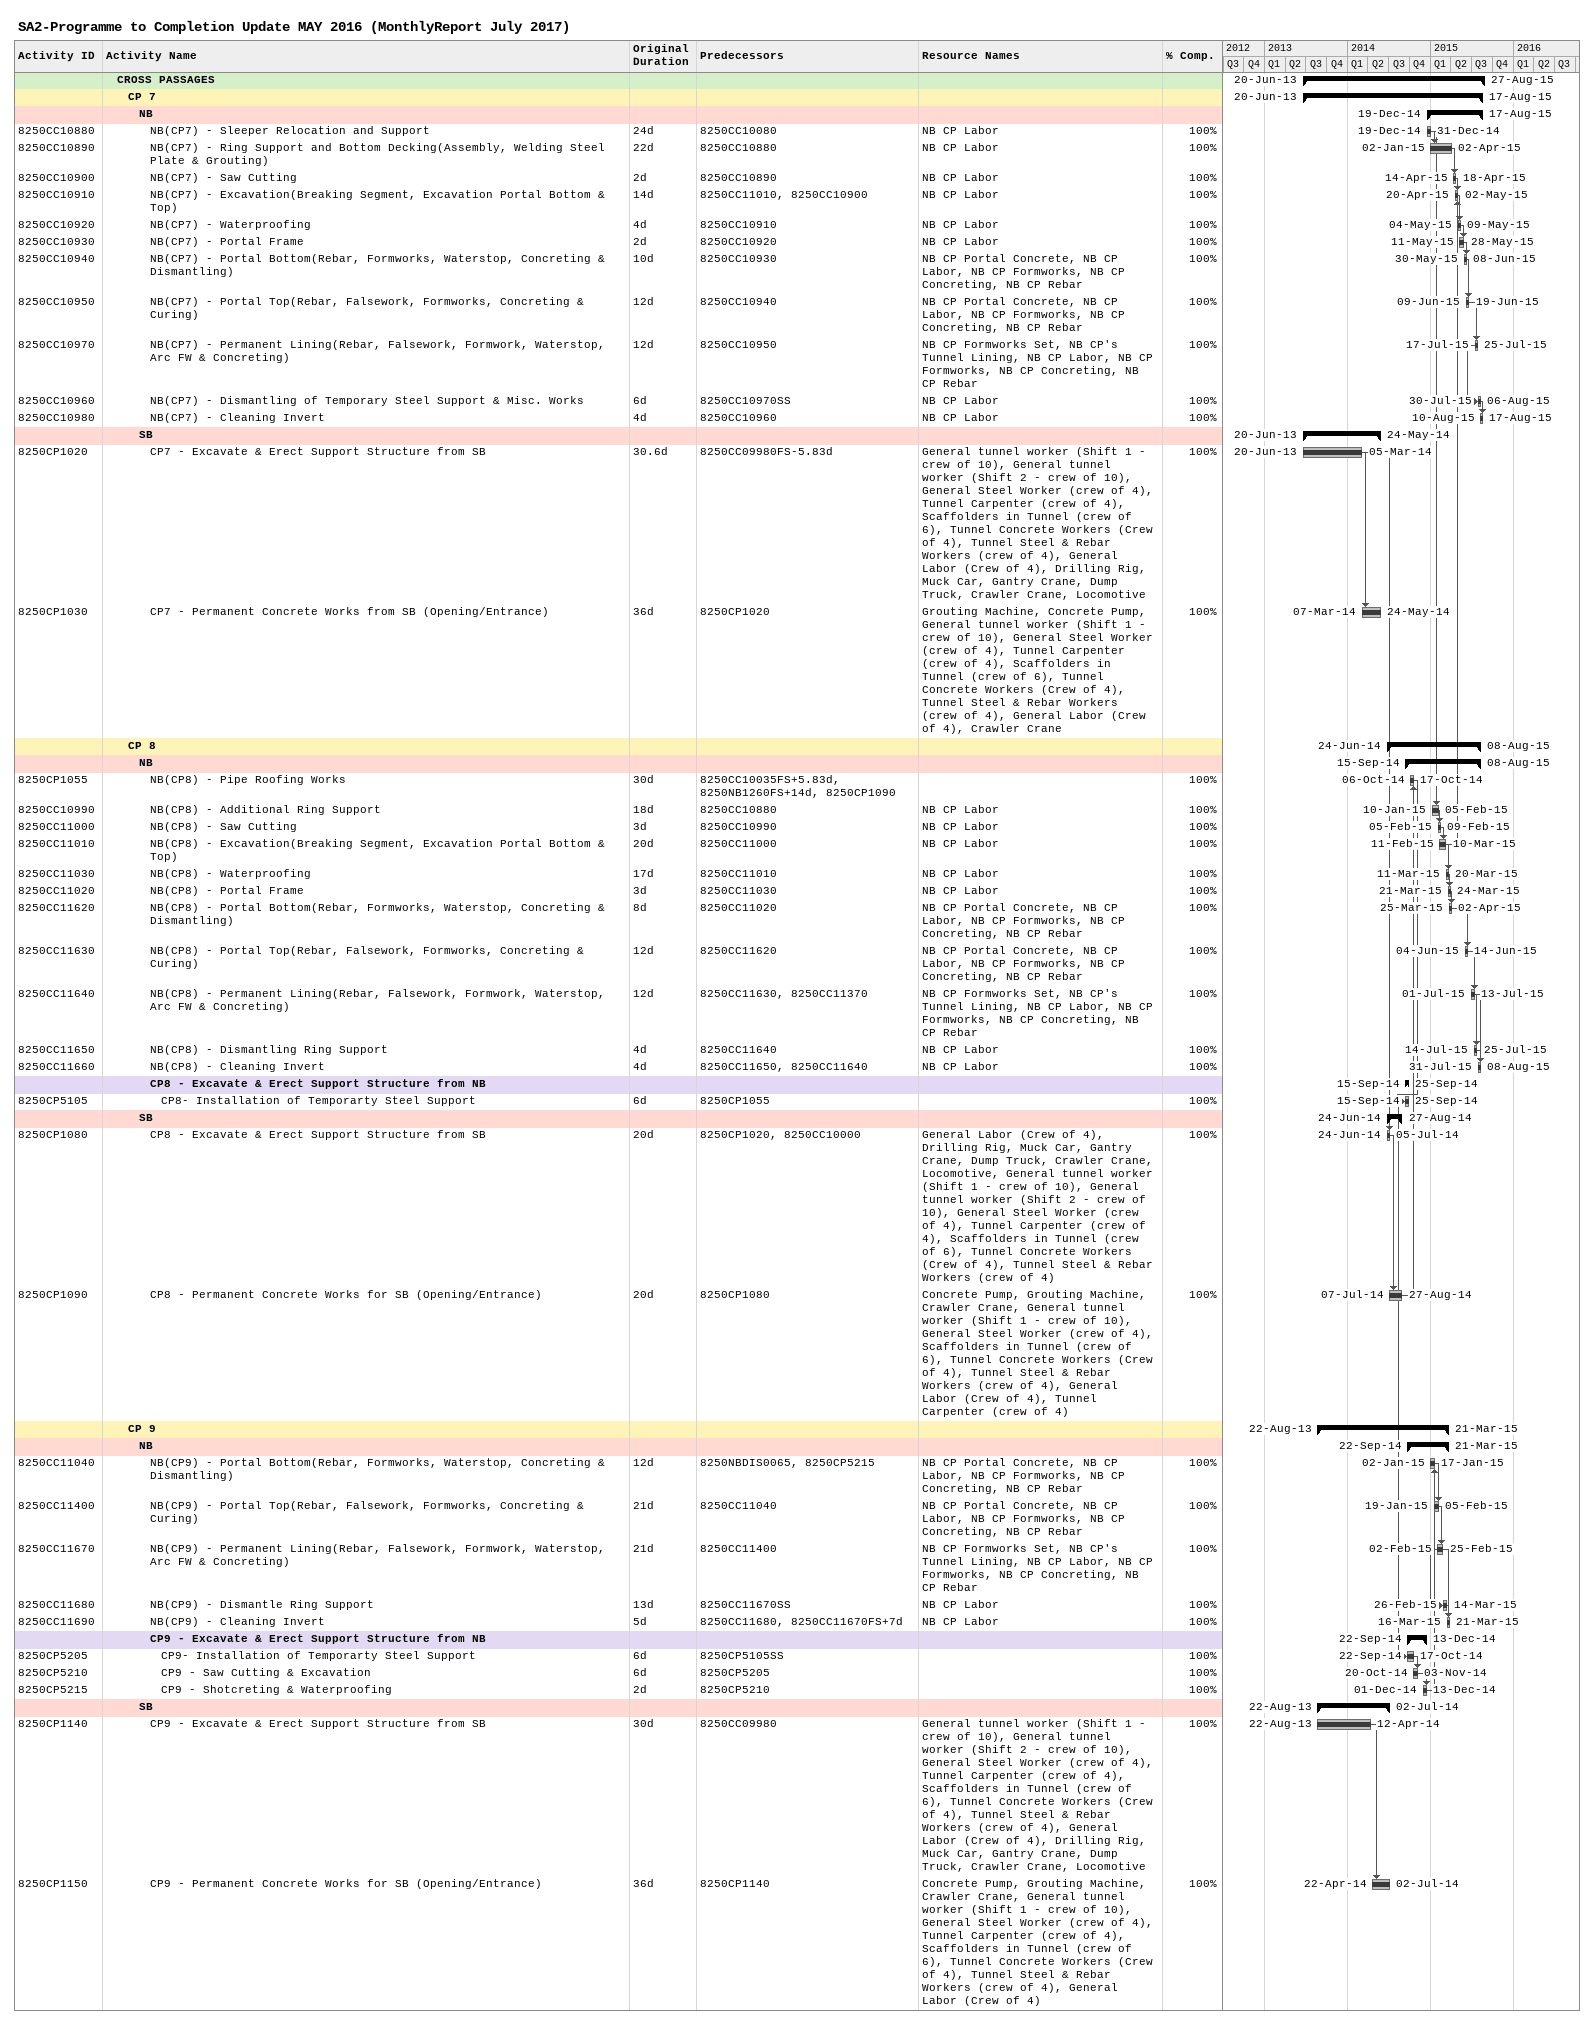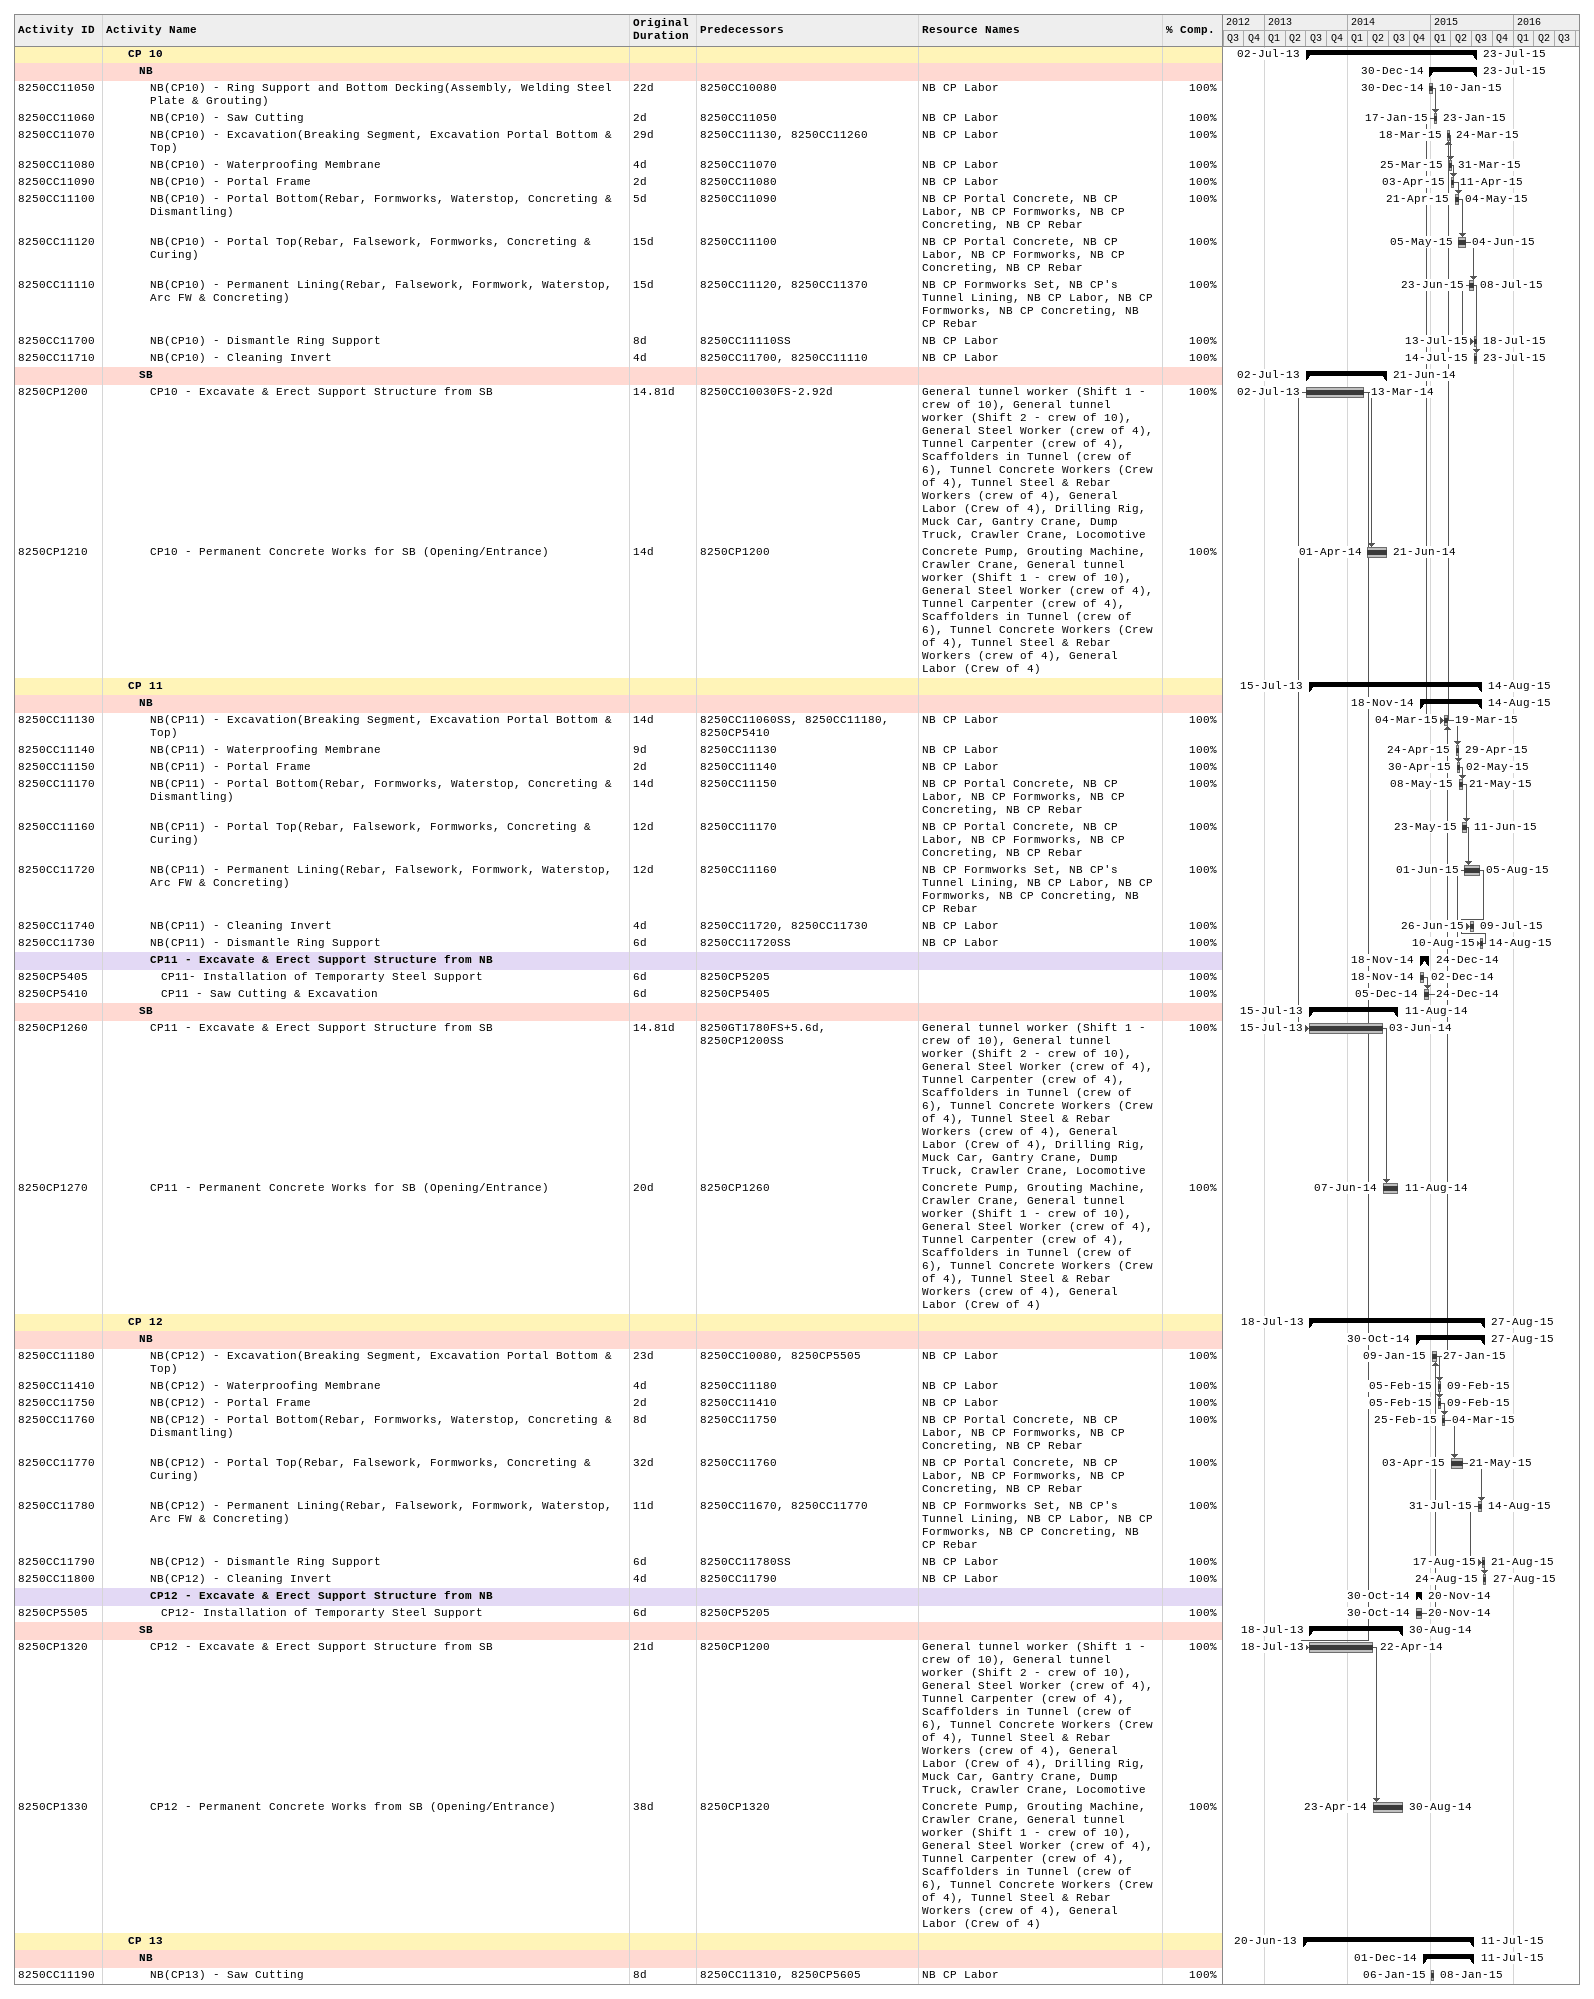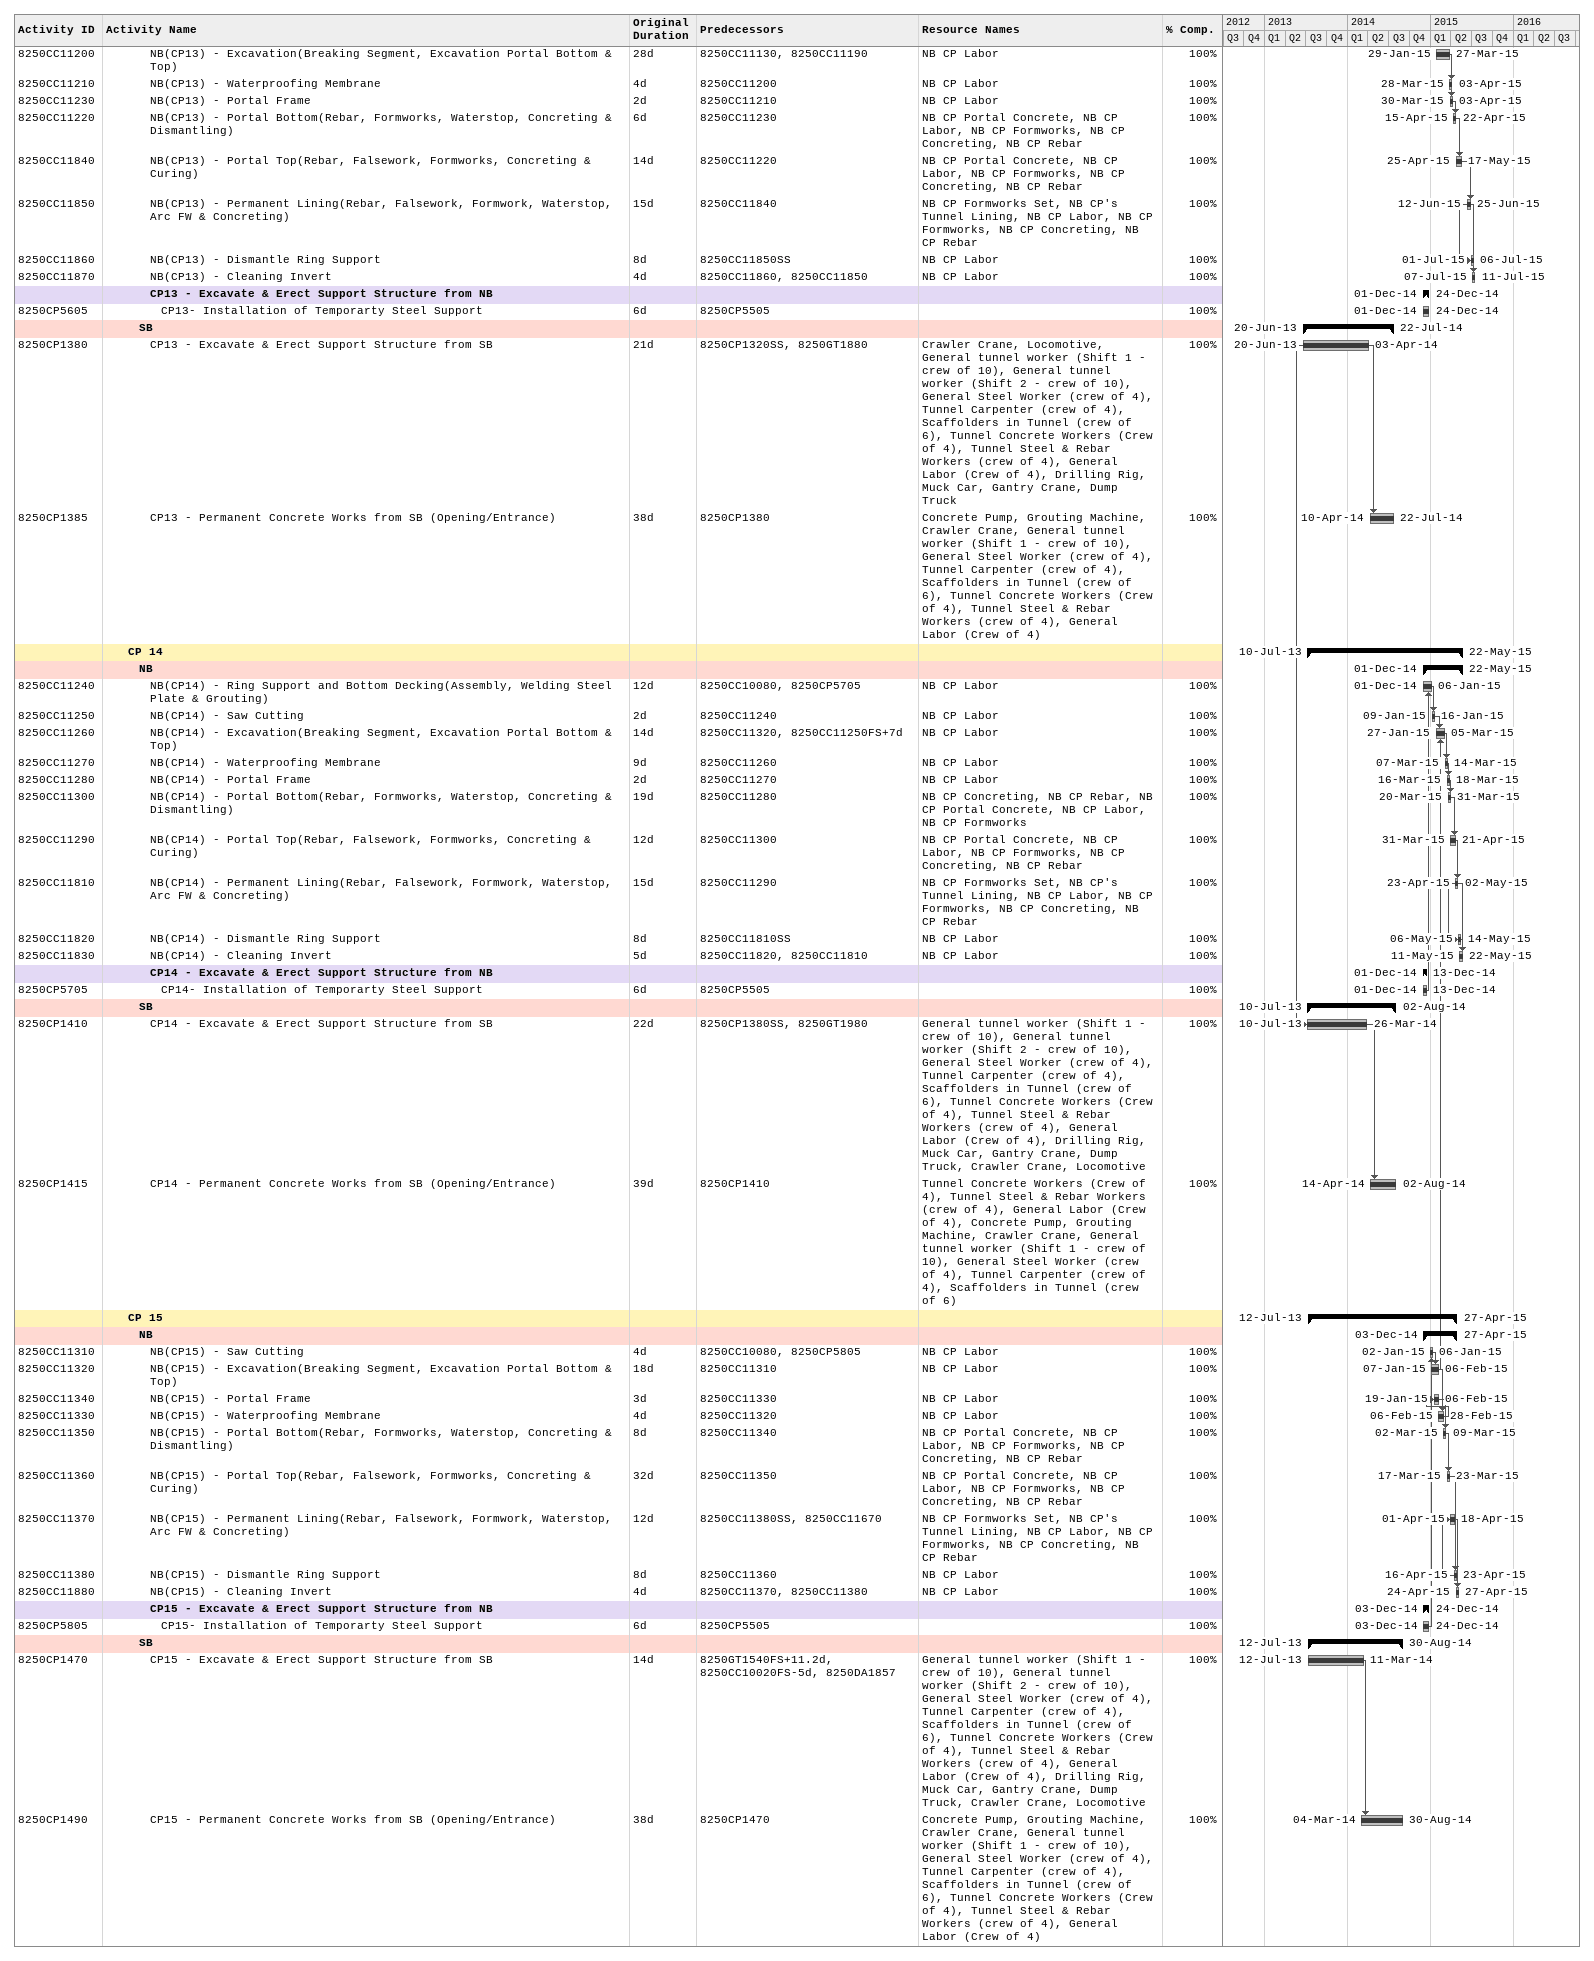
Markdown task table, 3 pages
SA2-Programme to Completion Update MAY 2016 (MonthlyReport July 2017)

| ID | Level | Task | Original duration | Start | Finish | Predecessors | Resources | % complete |
|---|---|---|---|---|---|---|---|---|
|  | 2 | **CROSS PASSAGES** |  | 2013-06-20 | 2015-08-27 |  |  |  |
|  | 3 | **CP 7** |  | 2013-06-20 | 2015-08-17 |  |  |  |
|  | 4 | **NB** |  | 2014-12-19 | 2015-08-17 |  |  |  |
| 8250CC10880 | 5 | NB(CP7) - Sleeper Relocation and Support | 24d | 2014-12-19 | 2014-12-31 | 8250CC10080 | NB CP Labor | 100 |
| 8250CC10890 | 5 | NB(CP7) - Ring Support and Bottom Decking(Assembly, Welding Steel Plate & Grouting) | 22d | 2015-01-02 | 2015-04-02 | 8250CC10880 | NB CP Labor | 100 |
| 8250CC10900 | 5 | NB(CP7) - Saw Cutting | 2d | 2015-04-14 | 2015-04-18 | 8250CC10890 | NB CP Labor | 100 |
| 8250CC10910 | 5 | NB(CP7) - Excavation(Breaking Segment, Excavation Portal Bottom & Top) | 14d | 2015-04-20 | 2015-05-02 | 8250CC11010, 8250CC10900 | NB CP Labor | 100 |
| 8250CC10920 | 5 | NB(CP7) - Waterproofing | 4d | 2015-05-04 | 2015-05-09 | 8250CC10910 | NB CP Labor | 100 |
| 8250CC10930 | 5 | NB(CP7) - Portal Frame | 2d | 2015-05-11 | 2015-05-28 | 8250CC10920 | NB CP Labor | 100 |
| 8250CC10940 | 5 | NB(CP7) - Portal Bottom(Rebar, Formworks, Waterstop, Concreting & Dismantling) | 10d | 2015-05-30 | 2015-06-08 | 8250CC10930 | NB CP Portal Concrete, NB CP Labor, NB CP Formworks, NB CP Concreting, NB CP Rebar | 100 |
| 8250CC10950 | 5 | NB(CP7) - Portal Top(Rebar, Falsework, Formworks, Concreting & Curing) | 12d | 2015-06-09 | 2015-06-19 | 8250CC10940 | NB CP Portal Concrete, NB CP Labor, NB CP Formworks, NB CP Concreting, NB CP Rebar | 100 |
| 8250CC10970 | 5 | NB(CP7) - Permanent Lining(Rebar, Falsework, Formwork, Waterstop, Arc FW & Concreting) | 12d | 2015-07-17 | 2015-07-25 | 8250CC10950 | NB CP Formworks Set, NB CP's Tunnel Lining, NB CP Labor, NB CP Formworks, NB CP Concreting, NB CP Rebar | 100 |
| 8250CC10960 | 5 | NB(CP7) - Dismantling of Temporary Steel Support & Misc. Works | 6d | 2015-07-30 | 2015-08-06 | 8250CC10970SS | NB CP Labor | 100 |
| 8250CC10980 | 5 | NB(CP7) - Cleaning Invert | 4d | 2015-08-10 | 2015-08-17 | 8250CC10960 | NB CP Labor | 100 |
|  | 4 | **SB** |  | 2013-06-20 | 2014-05-24 |  |  |  |
| 8250CP1020 | 5 | CP7 - Excavate & Erect Support Structure from SB | 30.6d | 2013-06-20 | 2014-03-05 | 8250CC09980FS-5.83d | General tunnel worker (Shift 1 - crew of 10), General tunnel worker (Shift 2 - crew of 10), General Steel Worker (crew of 4), Tunnel Carpenter (crew of 4), Scaffolders in Tunnel (crew of 6), Tunnel Concrete Workers (Crew of 4), Tunnel Steel & Rebar Workers (crew of 4), General Labor (Crew of 4), Drilling Rig, Muck Car, Gantry Crane, Dump Truck, Crawler Crane, Locomotive | 100 |
| 8250CP1030 | 5 | CP7 - Permanent Concrete Works from SB (Opening/Entrance) | 36d | 2014-03-07 | 2014-05-24 | 8250CP1020 | Grouting Machine, Concrete Pump, General tunnel worker (Shift 1 - crew of 10), General Steel Worker (crew of 4), Tunnel Carpenter (crew of 4), Scaffolders in Tunnel (crew of 6), Tunnel Concrete Workers (Crew of 4), Tunnel Steel & Rebar Workers (crew of 4), General Labor (Crew of 4), Crawler Crane | 100 |
|  | 3 | **CP 8** |  | 2014-06-24 | 2015-08-08 |  |  |  |
|  | 4 | **NB** |  | 2014-09-15 | 2015-08-08 |  |  |  |
| 8250CP1055 | 5 | NB(CP8) - Pipe Roofing Works | 30d | 2014-10-06 | 2014-10-17 | 8250CC10035FS+5.83d, 8250NB1260FS+14d, 8250CP1090 |  | 100 |
| 8250CC10990 | 5 | NB(CP8) - Additional Ring Support | 18d | 2015-01-10 | 2015-02-05 | 8250CC10880 | NB CP Labor | 100 |
| 8250CC11000 | 5 | NB(CP8) - Saw Cutting | 3d | 2015-02-05 | 2015-02-09 | 8250CC10990 | NB CP Labor | 100 |
| 8250CC11010 | 5 | NB(CP8) - Excavation(Breaking Segment, Excavation Portal Bottom & Top) | 20d | 2015-02-11 | 2015-03-10 | 8250CC11000 | NB CP Labor | 100 |
| 8250CC11030 | 5 | NB(CP8) - Waterproofing | 17d | 2015-03-11 | 2015-03-20 | 8250CC11010 | NB CP Labor | 100 |
| 8250CC11020 | 5 | NB(CP8) - Portal Frame | 3d | 2015-03-21 | 2015-03-24 | 8250CC11030 | NB CP Labor | 100 |
| 8250CC11620 | 5 | NB(CP8) - Portal Bottom(Rebar, Formworks, Waterstop, Concreting & Dismantling) | 8d | 2015-03-25 | 2015-04-02 | 8250CC11020 | NB CP Portal Concrete, NB CP Labor, NB CP Formworks, NB CP Concreting, NB CP Rebar | 100 |
| 8250CC11630 | 5 | NB(CP8) - Portal Top(Rebar, Falsework, Formworks, Concreting & Curing) | 12d | 2015-06-04 | 2015-06-14 | 8250CC11620 | NB CP Portal Concrete, NB CP Labor, NB CP Formworks, NB CP Concreting, NB CP Rebar | 100 |
| 8250CC11640 | 5 | NB(CP8) - Permanent Lining(Rebar, Falsework, Formwork, Waterstop, Arc FW & Concreting) | 12d | 2015-07-01 | 2015-07-13 | 8250CC11630, 8250CC11370 | NB CP Formworks Set, NB CP's Tunnel Lining, NB CP Labor, NB CP Formworks, NB CP Concreting, NB CP Rebar | 100 |
| 8250CC11650 | 5 | NB(CP8) - Dismantling Ring Support | 4d | 2015-07-14 | 2015-07-25 | 8250CC11640 | NB CP Labor | 100 |
| 8250CC11660 | 5 | NB(CP8) - Cleaning Invert | 4d | 2015-07-31 | 2015-08-08 | 8250CC11650, 8250CC11640 | NB CP Labor | 100 |
|  | 5 | **CP8 - Excavate & Erect Support Structure from NB** |  | 2014-09-15 | 2014-09-25 |  |  |  |
| 8250CP5105 | 6 | CP8- Installation of Temporarty Steel Support | 6d | 2014-09-15 | 2014-09-25 | 8250CP1055 |  | 100 |
|  | 4 | **SB** |  | 2014-06-24 | 2014-08-27 |  |  |  |
| 8250CP1080 | 5 | CP8 - Excavate & Erect Support Structure from SB | 20d | 2014-06-24 | 2014-07-05 | 8250CP1020, 8250CC10000 | General Labor (Crew of 4), Drilling Rig, Muck Car, Gantry Crane, Dump Truck, Crawler Crane, Locomotive, General tunnel worker (Shift 1 - crew of 10), General tunnel worker (Shift 2 - crew of 10), General Steel Worker (crew of 4), Tunnel Carpenter (crew of 4), Scaffolders in Tunnel (crew of 6), Tunnel Concrete Workers (Crew of 4), Tunnel Steel & Rebar Workers (crew of 4) | 100 |
| 8250CP1090 | 5 | CP8 - Permanent Concrete Works for SB (Opening/Entrance) | 20d | 2014-07-07 | 2014-08-27 | 8250CP1080 | Concrete Pump, Grouting Machine, Crawler Crane, General tunnel worker (Shift 1 - crew of 10), General Steel Worker (crew of 4), Scaffolders in Tunnel (crew of 6), Tunnel Concrete Workers (Crew of 4), Tunnel Steel & Rebar Workers (crew of 4), General Labor (Crew of 4), Tunnel Carpenter (crew of 4) | 100 |
|  | 3 | **CP 9** |  | 2013-08-22 | 2015-03-21 |  |  |  |
|  | 4 | **NB** |  | 2014-09-22 | 2015-03-21 |  |  |  |
| 8250CC11040 | 5 | NB(CP9) - Portal Bottom(Rebar, Formworks, Waterstop, Concreting & Dismantling) | 12d | 2015-01-02 | 2015-01-17 | 8250NBDIS0065, 8250CP5215 | NB CP Portal Concrete, NB CP Labor, NB CP Formworks, NB CP Concreting, NB CP Rebar | 100 |
| 8250CC11400 | 5 | NB(CP9) - Portal Top(Rebar, Falsework, Formworks, Concreting & Curing) | 21d | 2015-01-19 | 2015-02-05 | 8250CC11040 | NB CP Portal Concrete, NB CP Labor, NB CP Formworks, NB CP Concreting, NB CP Rebar | 100 |
| 8250CC11670 | 5 | NB(CP9) - Permanent Lining(Rebar, Falsework, Formwork, Waterstop, Arc FW & Concreting) | 21d | 2015-02-02 | 2015-02-25 | 8250CC11400 | NB CP Formworks Set, NB CP's Tunnel Lining, NB CP Labor, NB CP Formworks, NB CP Concreting, NB CP Rebar | 100 |
| 8250CC11680 | 5 | NB(CP9) - Dismantle Ring Support | 13d | 2015-02-26 | 2015-03-14 | 8250CC11670SS | NB CP Labor | 100 |
| 8250CC11690 | 5 | NB(CP9) - Cleaning Invert | 5d | 2015-03-16 | 2015-03-21 | 8250CC11680, 8250CC11670FS+7d | NB CP Labor | 100 |
|  | 5 | **CP9 - Excavate & Erect Support Structure from NB** |  | 2014-09-22 | 2014-12-13 |  |  |  |
| 8250CP5205 | 6 | CP9- Installation of Temporarty Steel Support | 6d | 2014-09-22 | 2014-10-17 | 8250CP5105SS |  | 100 |
| 8250CP5210 | 6 | CP9 - Saw Cutting & Excavation | 6d | 2014-10-20 | 2014-11-03 | 8250CP5205 |  | 100 |
| 8250CP5215 | 6 | CP9 - Shotcreting & Waterproofing | 2d | 2014-12-01 | 2014-12-13 | 8250CP5210 |  | 100 |
|  | 4 | **SB** |  | 2013-08-22 | 2014-07-02 |  |  |  |
| 8250CP1140 | 5 | CP9 - Excavate & Erect Support Structure from SB | 30d | 2013-08-22 | 2014-04-12 | 8250CC09980 | General tunnel worker (Shift 1 - crew of 10), General tunnel worker (Shift 2 - crew of 10), General Steel Worker (crew of 4), Tunnel Carpenter (crew of 4), Scaffolders in Tunnel (crew of 6), Tunnel Concrete Workers (Crew of 4), Tunnel Steel & Rebar Workers (crew of 4), General Labor (Crew of 4), Drilling Rig, Muck Car, Gantry Crane, Dump Truck, Crawler Crane, Locomotive | 100 |
| 8250CP1150 | 5 | CP9 - Permanent Concrete Works for SB (Opening/Entrance) | 36d | 2014-04-22 | 2014-07-02 | 8250CP1140 | Concrete Pump, Grouting Machine, Crawler Crane, General tunnel worker (Shift 1 - crew of 10), General Steel Worker (crew of 4), Tunnel Carpenter (crew of 4), Scaffolders in Tunnel (crew of 6), Tunnel Concrete Workers (Crew of 4), Tunnel Steel & Rebar Workers (crew of 4), General Labor (Crew of 4) | 100 |
|  | 3 | **CP 10** |  | 2013-07-02 | 2015-07-23 |  |  |  |
|  | 4 | **NB** |  | 2014-12-30 | 2015-07-23 |  |  |  |
| 8250CC11050 | 5 | NB(CP10) - Ring Support and Bottom Decking(Assembly, Welding Steel Plate & Grouting) | 22d | 2014-12-30 | 2015-01-10 | 8250CC10080 | NB CP Labor | 100 |
| 8250CC11060 | 5 | NB(CP10) - Saw Cutting | 2d | 2015-01-17 | 2015-01-23 | 8250CC11050 | NB CP Labor | 100 |
| 8250CC11070 | 5 | NB(CP10) - Excavation(Breaking Segment, Excavation Portal Bottom & Top) | 29d | 2015-03-18 | 2015-03-24 | 8250CC11130, 8250CC11260 | NB CP Labor | 100 |
| 8250CC11080 | 5 | NB(CP10) - Waterproofing Membrane | 4d | 2015-03-25 | 2015-03-31 | 8250CC11070 | NB CP Labor | 100 |
| 8250CC11090 | 5 | NB(CP10) - Portal Frame | 2d | 2015-04-03 | 2015-04-11 | 8250CC11080 | NB CP Labor | 100 |
| 8250CC11100 | 5 | NB(CP10) - Portal Bottom(Rebar, Formworks, Waterstop, Concreting & Dismantling) | 5d | 2015-04-21 | 2015-05-04 | 8250CC11090 | NB CP Portal Concrete, NB CP Labor, NB CP Formworks, NB CP Concreting, NB CP Rebar | 100 |
| 8250CC11120 | 5 | NB(CP10) - Portal Top(Rebar, Falsework, Formworks, Concreting & Curing) | 15d | 2015-05-05 | 2015-06-04 | 8250CC11100 | NB CP Portal Concrete, NB CP Labor, NB CP Formworks, NB CP Concreting, NB CP Rebar | 100 |
| 8250CC11110 | 5 | NB(CP10) - Permanent Lining(Rebar, Falsework, Formwork, Waterstop, Arc FW & Concreting) | 15d | 2015-06-23 | 2015-07-08 | 8250CC11120, 8250CC11370 | NB CP Formworks Set, NB CP's Tunnel Lining, NB CP Labor, NB CP Formworks, NB CP Concreting, NB CP Rebar | 100 |
| 8250CC11700 | 5 | NB(CP10) - Dismantle Ring Support | 8d | 2015-07-13 | 2015-07-18 | 8250CC11110SS | NB CP Labor | 100 |
| 8250CC11710 | 5 | NB(CP10) - Cleaning Invert | 4d | 2015-07-14 | 2015-07-23 | 8250CC11700, 8250CC11110 | NB CP Labor | 100 |
|  | 4 | **SB** |  | 2013-07-02 | 2014-06-21 |  |  |  |
| 8250CP1200 | 5 | CP10 - Excavate & Erect Support Structure from SB | 14.81d | 2013-07-02 | 2014-03-13 | 8250CC10030FS-2.92d | General tunnel worker (Shift 1 - crew of 10), General tunnel worker (Shift 2 - crew of 10), General Steel Worker (crew of 4), Tunnel Carpenter (crew of 4), Scaffolders in Tunnel (crew of 6), Tunnel Concrete Workers (Crew of 4), Tunnel Steel & Rebar Workers (crew of 4), General Labor (Crew of 4), Drilling Rig, Muck Car, Gantry Crane, Dump Truck, Crawler Crane, Locomotive | 100 |
| 8250CP1210 | 5 | CP10 - Permanent Concrete Works for SB (Opening/Entrance) | 14d | 2014-04-01 | 2014-06-21 | 8250CP1200 | Concrete Pump, Grouting Machine, Crawler Crane, General tunnel worker (Shift 1 - crew of 10), General Steel Worker (crew of 4), Tunnel Carpenter (crew of 4), Scaffolders in Tunnel (crew of 6), Tunnel Concrete Workers (Crew of 4), Tunnel Steel & Rebar Workers (crew of 4), General Labor (Crew of 4) | 100 |
|  | 3 | **CP 11** |  | 2013-07-15 | 2015-08-14 |  |  |  |
|  | 4 | **NB** |  | 2014-11-18 | 2015-08-14 |  |  |  |
| 8250CC11130 | 5 | NB(CP11) - Excavation(Breaking Segment, Excavation Portal Bottom & Top) | 14d | 2015-03-04 | 2015-03-19 | 8250CC11060SS, 8250CC11180, 8250CP5410 | NB CP Labor | 100 |
| 8250CC11140 | 5 | NB(CP11) - Waterproofing Membrane | 9d | 2015-04-24 | 2015-04-29 | 8250CC11130 | NB CP Labor | 100 |
| 8250CC11150 | 5 | NB(CP11) - Portal Frame | 2d | 2015-04-30 | 2015-05-02 | 8250CC11140 | NB CP Labor | 100 |
| 8250CC11170 | 5 | NB(CP11) - Portal Bottom(Rebar, Formworks, Waterstop, Concreting & Dismantling) | 14d | 2015-05-08 | 2015-05-21 | 8250CC11150 | NB CP Portal Concrete, NB CP Labor, NB CP Formworks, NB CP Concreting, NB CP Rebar | 100 |
| 8250CC11160 | 5 | NB(CP11) - Portal Top(Rebar, Falsework, Formworks, Concreting & Curing) | 12d | 2015-05-23 | 2015-06-11 | 8250CC11170 | NB CP Portal Concrete, NB CP Labor, NB CP Formworks, NB CP Concreting, NB CP Rebar | 100 |
| 8250CC11720 | 5 | NB(CP11) - Permanent Lining(Rebar, Falsework, Formwork, Waterstop, Arc FW & Concreting) | 12d | 2015-06-01 | 2015-08-05 | 8250CC11160 | NB CP Formworks Set, NB CP's Tunnel Lining, NB CP Labor, NB CP Formworks, NB CP Concreting, NB CP Rebar | 100 |
| 8250CC11740 | 5 | NB(CP11) - Cleaning Invert | 4d | 2015-06-26 | 2015-07-09 | 8250CC11720, 8250CC11730 | NB CP Labor | 100 |
| 8250CC11730 | 5 | NB(CP11) - Dismantle Ring Support | 6d | 2015-08-10 | 2015-08-14 | 8250CC11720SS | NB CP Labor | 100 |
|  | 5 | **CP11 - Excavate & Erect Support Structure from NB** |  | 2014-11-18 | 2014-12-24 |  |  |  |
| 8250CP5405 | 6 | CP11- Installation of Temporarty Steel Support | 6d | 2014-11-18 | 2014-12-02 | 8250CP5205 |  | 100 |
| 8250CP5410 | 6 | CP11 - Saw Cutting & Excavation | 6d | 2014-12-05 | 2014-12-24 | 8250CP5405 |  | 100 |
|  | 4 | **SB** |  | 2013-07-15 | 2014-08-11 |  |  |  |
| 8250CP1260 | 5 | CP11 - Excavate & Erect Support Structure from SB | 14.81d | 2013-07-15 | 2014-06-03 | 8250GT1780FS+5.6d, 8250CP1200SS | General tunnel worker (Shift 1 - crew of 10), General tunnel worker (Shift 2 - crew of 10), General Steel Worker (crew of 4), Tunnel Carpenter (crew of 4), Scaffolders in Tunnel (crew of 6), Tunnel Concrete Workers (Crew of 4), Tunnel Steel & Rebar Workers (crew of 4), General Labor (Crew of 4), Drilling Rig, Muck Car, Gantry Crane, Dump Truck, Crawler Crane, Locomotive | 100 |
| 8250CP1270 | 5 | CP11 - Permanent Concrete Works for SB (Opening/Entrance) | 20d | 2014-06-07 | 2014-08-11 | 8250CP1260 | Concrete Pump, Grouting Machine, Crawler Crane, General tunnel worker (Shift 1 - crew of 10), General Steel Worker (crew of 4), Tunnel Carpenter (crew of 4), Scaffolders in Tunnel (crew of 6), Tunnel Concrete Workers (Crew of 4), Tunnel Steel & Rebar Workers (crew of 4), General Labor (Crew of 4) | 100 |
|  | 3 | **CP 12** |  | 2013-07-18 | 2015-08-27 |  |  |  |
|  | 4 | **NB** |  | 2014-10-30 | 2015-08-27 |  |  |  |
| 8250CC11180 | 5 | NB(CP12) - Excavation(Breaking Segment, Excavation Portal Bottom & Top) | 23d | 2015-01-09 | 2015-01-27 | 8250CC10080, 8250CP5505 | NB CP Labor | 100 |
| 8250CC11410 | 5 | NB(CP12) - Waterproofing Membrane | 4d | 2015-02-05 | 2015-02-09 | 8250CC11180 | NB CP Labor | 100 |
| 8250CC11750 | 5 | NB(CP12) - Portal Frame | 2d | 2015-02-05 | 2015-02-09 | 8250CC11410 | NB CP Labor | 100 |
| 8250CC11760 | 5 | NB(CP12) - Portal Bottom(Rebar, Formworks, Waterstop, Concreting & Dismantling) | 8d | 2015-02-25 | 2015-03-04 | 8250CC11750 | NB CP Portal Concrete, NB CP Labor, NB CP Formworks, NB CP Concreting, NB CP Rebar | 100 |
| 8250CC11770 | 5 | NB(CP12) - Portal Top(Rebar, Falsework, Formworks, Concreting & Curing) | 32d | 2015-04-03 | 2015-05-21 | 8250CC11760 | NB CP Portal Concrete, NB CP Labor, NB CP Formworks, NB CP Concreting, NB CP Rebar | 100 |
| 8250CC11780 | 5 | NB(CP12) - Permanent Lining(Rebar, Falsework, Formwork, Waterstop, Arc FW & Concreting) | 11d | 2015-07-31 | 2015-08-14 | 8250CC11670, 8250CC11770 | NB CP Formworks Set, NB CP's Tunnel Lining, NB CP Labor, NB CP Formworks, NB CP Concreting, NB CP Rebar | 100 |
| 8250CC11790 | 5 | NB(CP12) - Dismantle Ring Support | 6d | 2015-08-17 | 2015-08-21 | 8250CC11780SS | NB CP Labor | 100 |
| 8250CC11800 | 5 | NB(CP12) - Cleaning Invert | 4d | 2015-08-24 | 2015-08-27 | 8250CC11790 | NB CP Labor | 100 |
|  | 5 | **CP12 - Excavate & Erect Support Structure from NB** |  | 2014-10-30 | 2014-11-20 |  |  |  |
| 8250CP5505 | 6 | CP12- Installation of Temporarty Steel Support | 6d | 2014-10-30 | 2014-11-20 | 8250CP5205 |  | 100 |
|  | 4 | **SB** |  | 2013-07-18 | 2014-08-30 |  |  |  |
| 8250CP1320 | 5 | CP12 - Excavate & Erect Support Structure from SB | 21d | 2013-07-18 | 2014-04-22 | 8250CP1200 | General tunnel worker (Shift 1 - crew of 10), General tunnel worker (Shift 2 - crew of 10), General Steel Worker (crew of 4), Tunnel Carpenter (crew of 4), Scaffolders in Tunnel (crew of 6), Tunnel Concrete Workers (Crew of 4), Tunnel Steel & Rebar Workers (crew of 4), General Labor (Crew of 4), Drilling Rig, Muck Car, Gantry Crane, Dump Truck, Crawler Crane, Locomotive | 100 |
| 8250CP1330 | 5 | CP12 - Permanent Concrete Works from SB (Opening/Entrance) | 38d | 2014-04-23 | 2014-08-30 | 8250CP1320 | Concrete Pump, Grouting Machine, Crawler Crane, General tunnel worker (Shift 1 - crew of 10), General Steel Worker (crew of 4), Tunnel Carpenter (crew of 4), Scaffolders in Tunnel (crew of 6), Tunnel Concrete Workers (Crew of 4), Tunnel Steel & Rebar Workers (crew of 4), General Labor (Crew of 4) | 100 |
|  | 3 | **CP 13** |  | 2013-06-20 | 2015-07-11 |  |  |  |
|  | 4 | **NB** |  | 2014-12-01 | 2015-07-11 |  |  |  |
| 8250CC11190 | 5 | NB(CP13) - Saw Cutting | 8d | 2015-01-06 | 2015-01-08 | 8250CC11310, 8250CP5605 | NB CP Labor | 100 |
| 8250CC11200 | 5 | NB(CP13) - Excavation(Breaking Segment, Excavation Portal Bottom & Top) | 28d | 2015-01-29 | 2015-03-27 | 8250CC11130, 8250CC11190 | NB CP Labor | 100 |
| 8250CC11210 | 5 | NB(CP13) - Waterproofing Membrane | 4d | 2015-03-28 | 2015-04-03 | 8250CC11200 | NB CP Labor | 100 |
| 8250CC11230 | 5 | NB(CP13) - Portal Frame | 2d | 2015-03-30 | 2015-04-03 | 8250CC11210 | NB CP Labor | 100 |
| 8250CC11220 | 5 | NB(CP13) - Portal Bottom(Rebar, Formworks, Waterstop, Concreting & Dismantling) | 6d | 2015-04-15 | 2015-04-22 | 8250CC11230 | NB CP Portal Concrete, NB CP Labor, NB CP Formworks, NB CP Concreting, NB CP Rebar | 100 |
| 8250CC11840 | 5 | NB(CP13) - Portal Top(Rebar, Falsework, Formworks, Concreting & Curing) | 14d | 2015-04-25 | 2015-05-17 | 8250CC11220 | NB CP Portal Concrete, NB CP Labor, NB CP Formworks, NB CP Concreting, NB CP Rebar | 100 |
| 8250CC11850 | 5 | NB(CP13) - Permanent Lining(Rebar, Falsework, Formwork, Waterstop, Arc FW & Concreting) | 15d | 2015-06-12 | 2015-06-25 | 8250CC11840 | NB CP Formworks Set, NB CP's Tunnel Lining, NB CP Labor, NB CP Formworks, NB CP Concreting, NB CP Rebar | 100 |
| 8250CC11860 | 5 | NB(CP13) - Dismantle Ring Support | 8d | 2015-07-01 | 2015-07-06 | 8250CC11850SS | NB CP Labor | 100 |
| 8250CC11870 | 5 | NB(CP13) - Cleaning Invert | 4d | 2015-07-07 | 2015-07-11 | 8250CC11860, 8250CC11850 | NB CP Labor | 100 |
|  | 5 | **CP13 - Excavate & Erect Support Structure from NB** |  | 2014-12-01 | 2014-12-24 |  |  |  |
| 8250CP5605 | 6 | CP13- Installation of Temporarty Steel Support | 6d | 2014-12-01 | 2014-12-24 | 8250CP5505 |  | 100 |
|  | 4 | **SB** |  | 2013-06-20 | 2014-07-22 |  |  |  |
| 8250CP1380 | 5 | CP13 - Excavate & Erect Support Structure from SB | 21d | 2013-06-20 | 2014-04-03 | 8250CP1320SS, 8250GT1880 | Crawler Crane, Locomotive, General tunnel worker (Shift 1 - crew of 10), General tunnel worker (Shift 2 - crew of 10), General Steel Worker (crew of 4), Tunnel Carpenter (crew of 4), Scaffolders in Tunnel (crew of 6), Tunnel Concrete Workers (Crew of 4), Tunnel Steel & Rebar Workers (crew of 4), General Labor (Crew of 4), Drilling Rig, Muck Car, Gantry Crane, Dump Truck | 100 |
| 8250CP1385 | 5 | CP13 - Permanent Concrete Works from SB (Opening/Entrance) | 38d | 2014-04-10 | 2014-07-22 | 8250CP1380 | Concrete Pump, Grouting Machine, Crawler Crane, General tunnel worker (Shift 1 - crew of 10), General Steel Worker (crew of 4), Tunnel Carpenter (crew of 4), Scaffolders in Tunnel (crew of 6), Tunnel Concrete Workers (Crew of 4), Tunnel Steel & Rebar Workers (crew of 4), General Labor (Crew of 4) | 100 |
|  | 3 | **CP 14** |  | 2013-07-10 | 2015-05-22 |  |  |  |
|  | 4 | **NB** |  | 2014-12-01 | 2015-05-22 |  |  |  |
| 8250CC11240 | 5 | NB(CP14) - Ring Support and Bottom Decking(Assembly, Welding Steel Plate & Grouting) | 12d | 2014-12-01 | 2015-01-06 | 8250CC10080, 8250CP5705 | NB CP Labor | 100 |
| 8250CC11250 | 5 | NB(CP14) - Saw Cutting | 2d | 2015-01-09 | 2015-01-16 | 8250CC11240 | NB CP Labor | 100 |
| 8250CC11260 | 5 | NB(CP14) - Excavation(Breaking Segment, Excavation Portal Bottom & Top) | 14d | 2015-01-27 | 2015-03-05 | 8250CC11320, 8250CC11250FS+7d | NB CP Labor | 100 |
| 8250CC11270 | 5 | NB(CP14) - Waterproofing Membrane | 9d | 2015-03-07 | 2015-03-14 | 8250CC11260 | NB CP Labor | 100 |
| 8250CC11280 | 5 | NB(CP14) - Portal Frame | 2d | 2015-03-16 | 2015-03-18 | 8250CC11270 | NB CP Labor | 100 |
| 8250CC11300 | 5 | NB(CP14) - Portal Bottom(Rebar, Formworks, Waterstop, Concreting & Dismantling) | 19d | 2015-03-20 | 2015-03-31 | 8250CC11280 | NB CP Concreting, NB CP Rebar, NB CP Portal Concrete, NB CP Labor, NB CP Formworks | 100 |
| 8250CC11290 | 5 | NB(CP14) - Portal Top(Rebar, Falsework, Formworks, Concreting & Curing) | 12d | 2015-03-31 | 2015-04-21 | 8250CC11300 | NB CP Portal Concrete, NB CP Labor, NB CP Formworks, NB CP Concreting, NB CP Rebar | 100 |
| 8250CC11810 | 5 | NB(CP14) - Permanent Lining(Rebar, Falsework, Formwork, Waterstop, Arc FW & Concreting) | 15d | 2015-04-23 | 2015-05-02 | 8250CC11290 | NB CP Formworks Set, NB CP's Tunnel Lining, NB CP Labor, NB CP Formworks, NB CP Concreting, NB CP Rebar | 100 |
| 8250CC11820 | 5 | NB(CP14) - Dismantle Ring Support | 8d | 2015-05-06 | 2015-05-14 | 8250CC11810SS | NB CP Labor | 100 |
| 8250CC11830 | 5 | NB(CP14) - Cleaning Invert | 5d | 2015-05-11 | 2015-05-22 | 8250CC11820, 8250CC11810 | NB CP Labor | 100 |
|  | 5 | **CP14 - Excavate & Erect Support Structure from NB** |  | 2014-12-01 | 2014-12-13 |  |  |  |
| 8250CP5705 | 6 | CP14- Installation of Temporarty Steel Support | 6d | 2014-12-01 | 2014-12-13 | 8250CP5505 |  | 100 |
|  | 4 | **SB** |  | 2013-07-10 | 2014-08-02 |  |  |  |
| 8250CP1410 | 5 | CP14 - Excavate & Erect Support Structure from SB | 22d | 2013-07-10 | 2014-03-26 | 8250CP1380SS, 8250GT1980 | General tunnel worker (Shift 1 - crew of 10), General tunnel worker (Shift 2 - crew of 10), General Steel Worker (crew of 4), Tunnel Carpenter (crew of 4), Scaffolders in Tunnel (crew of 6), Tunnel Concrete Workers (Crew of 4), Tunnel Steel & Rebar Workers (crew of 4), General Labor (Crew of 4), Drilling Rig, Muck Car, Gantry Crane, Dump Truck, Crawler Crane, Locomotive | 100 |
| 8250CP1415 | 5 | CP14 - Permanent Concrete Works from SB (Opening/Entrance) | 39d | 2014-04-14 | 2014-08-02 | 8250CP1410 | Tunnel Concrete Workers (Crew of 4), Tunnel Steel & Rebar Workers (crew of 4), General Labor (Crew of 4), Concrete Pump, Grouting Machine, Crawler Crane, General tunnel worker (Shift 1 - crew of 10), General Steel Worker (crew of 4), Tunnel Carpenter (crew of 4), Scaffolders in Tunnel (crew of 6) | 100 |
|  | 3 | **CP 15** |  | 2013-07-12 | 2015-04-27 |  |  |  |
|  | 4 | **NB** |  | 2014-12-03 | 2015-04-27 |  |  |  |
| 8250CC11310 | 5 | NB(CP15) - Saw Cutting | 4d | 2015-01-02 | 2015-01-06 | 8250CC10080, 8250CP5805 | NB CP Labor | 100 |
| 8250CC11320 | 5 | NB(CP15) - Excavation(Breaking Segment, Excavation Portal Bottom & Top) | 18d | 2015-01-07 | 2015-02-06 | 8250CC11310 | NB CP Labor | 100 |
| 8250CC11340 | 5 | NB(CP15) - Portal Frame | 3d | 2015-01-19 | 2015-02-06 | 8250CC11330 | NB CP Labor | 100 |
| 8250CC11330 | 5 | NB(CP15) - Waterproofing Membrane | 4d | 2015-02-06 | 2015-02-28 | 8250CC11320 | NB CP Labor | 100 |
| 8250CC11350 | 5 | NB(CP15) - Portal Bottom(Rebar, Formworks, Waterstop, Concreting & Dismantling) | 8d | 2015-03-02 | 2015-03-09 | 8250CC11340 | NB CP Portal Concrete, NB CP Labor, NB CP Formworks, NB CP Concreting, NB CP Rebar | 100 |
| 8250CC11360 | 5 | NB(CP15) - Portal Top(Rebar, Falsework, Formworks, Concreting & Curing) | 32d | 2015-03-17 | 2015-03-23 | 8250CC11350 | NB CP Portal Concrete, NB CP Labor, NB CP Formworks, NB CP Concreting, NB CP Rebar | 100 |
| 8250CC11370 | 5 | NB(CP15) - Permanent Lining(Rebar, Falsework, Formwork, Waterstop, Arc FW & Concreting) | 12d | 2015-04-01 | 2015-04-18 | 8250CC11380SS, 8250CC11670 | NB CP Formworks Set, NB CP's Tunnel Lining, NB CP Labor, NB CP Formworks, NB CP Concreting, NB CP Rebar | 100 |
| 8250CC11380 | 5 | NB(CP15) - Dismantle Ring Support | 8d | 2015-04-16 | 2015-04-23 | 8250CC11360 | NB CP Labor | 100 |
| 8250CC11880 | 5 | NB(CP15) - Cleaning Invert | 4d | 2015-04-24 | 2015-04-27 | 8250CC11370, 8250CC11380 | NB CP Labor | 100 |
|  | 5 | **CP15 - Excavate & Erect Support Structure from NB** |  | 2014-12-03 | 2014-12-24 |  |  |  |
| 8250CP5805 | 6 | CP15- Installation of Temporarty Steel Support | 6d | 2014-12-03 | 2014-12-24 | 8250CP5505 |  | 100 |
|  | 4 | **SB** |  | 2013-07-12 | 2014-08-30 |  |  |  |
| 8250CP1470 | 5 | CP15 - Excavate & Erect Support Structure from SB | 14d | 2013-07-12 | 2014-03-11 | 8250GT1540FS+11.2d, 8250CC10020FS-5d, 8250DA1857 | General tunnel worker (Shift 1 - crew of 10), General tunnel worker (Shift 2 - crew of 10), General Steel Worker (crew of 4), Tunnel Carpenter (crew of 4), Scaffolders in Tunnel (crew of 6), Tunnel Concrete Workers (Crew of 4), Tunnel Steel & Rebar Workers (crew of 4), General Labor (Crew of 4), Drilling Rig, Muck Car, Gantry Crane, Dump Truck, Crawler Crane, Locomotive | 100 |
| 8250CP1490 | 5 | CP15 - Permanent Concrete Works from SB (Opening/Entrance) | 38d | 2014-03-04 | 2014-08-30 | 8250CP1470 | Concrete Pump, Grouting Machine, Crawler Crane, General tunnel worker (Shift 1 - crew of 10), General Steel Worker (crew of 4), Tunnel Carpenter (crew of 4), Scaffolders in Tunnel (crew of 6), Tunnel Concrete Workers (Crew of 4), Tunnel Steel & Rebar Workers (crew of 4), General Labor (Crew of 4) | 100 |
